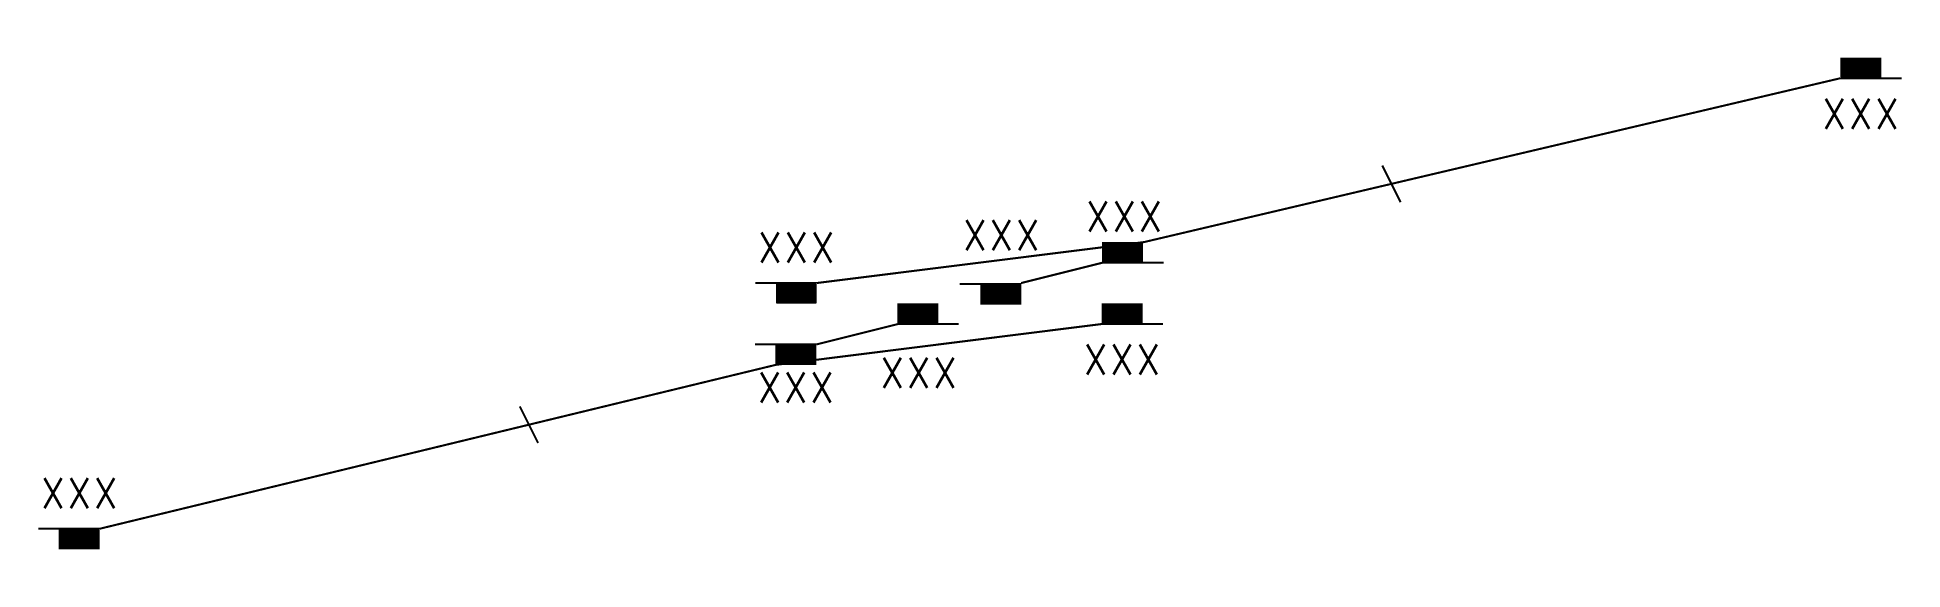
# Model space of a CAD drawing. Extents: x -45 to 46, y -13 to 13.
import ezdxf
from ezdxf.enums import TextEntityAlignment as Align

# ---------------------------------------------------------------- set-up
doc = ezdxf.new("R2010")
doc.units = 0
doc.header["$MEASUREMENT"] = 0
doc.layers.get('0').update_dxf_attribs({"linetype": 'CONTINUOUS'})
doc.layers.add('Replaced', color=3, linetype='CONTINUOUS')
doc.styles.get("Standard").update_dxf_attribs({"font": 'txt.shx', "width": 0.8, "bigfont": 'hztxt.shx'})

# ---------------------------------------------------------------- blocks, each defined once
blk = doc.blocks.new('JYJ_PT_0')
at = {"const_width": 0.1}
blk.add_lwpolyline([(0, 1), (0, -1), (0, -1)], dxfattribs=at)
blk = doc.blocks.new('DC_000')
at = {"color": 7}
for points, const_width in [([(0, 0), (0, 1)], 2), ([(-1, 1), (2, 1)], 0.1)]:
    blk.add_lwpolyline(points, dxfattribs=dict(at, const_width=const_width))
blk.add_lwpolyline([(-0.95, 1), (0.95, 1), (0.95, 0.05), (-0.95, 0.05)], close=True, dxfattribs=at)
at = {"width": 0.8}
blk.add_attdef('BIANHAO', text='', height=2.2, dxfattribs=at).set_placement((0, 2), align=Align.CENTER)

msp = doc.modelspace()

# ---------------------------------------------------------------- linework, layer by layer
at = {"const_width": 0.1}
for points in [[(-6.981, 1), (9, 3), (43, 11)], [(3, 1), (7, 2)], [(-42, -11), (-9, -3), (6.976, -0.997)], [(-7, -2), (-3, -1)]]:
    msp.add_lwpolyline(points, dxfattribs=at)

# ---------------------------------------------------------------- block references
at = {"layer": 'Replaced'}
ref = msp.add_blockref('DC_000', (44, 12), dxfattribs=dict(at, xscale=-1, rotation=180))
ref.add_attrib('BIANHAO', 'xxx', dxfattribs={"height": 2.2, "width": 0.8}).set_placement((44, 8.533), align=Align.CENTER)
for p, rotation in [((21.079, 5.842), 26.56505117707807), ((-21.041, -5.919), 26.56505117707799)]:
    msp.add_blockref('JYJ_PT_0', p, dxfattribs=dict(at, rotation=rotation))
ref = msp.add_blockref('DC_000', (7.95, 3), dxfattribs=dict(at, xscale=-1, rotation=180))
ref.add_attrib('BIANHAO', 'xxx', dxfattribs={"height": 2.2, "width": 0.8}).set_placement((8.031, 3.521), align=Align.CENTER)
ref = msp.add_blockref('DC_000', (2, -0.05), dxfattribs=dict(at, xscale=-1))
ref.add_attrib('BIANHAO', 'xxx', dxfattribs={"height": 2.2, "width": 0.8}).set_placement((2.029, 2.605), align=Align.CENTER)
ref = msp.add_blockref('DC_000', (-7.981, 0), dxfattribs=dict(at, xscale=-1))
ref.add_attrib('BIANHAO', 'xxx', dxfattribs={"height": 2.2, "width": 0.8}).set_placement((-7.981, 2), align=Align.CENTER)
ref = msp.add_blockref('DC_000', (-2.05, 0), dxfattribs=dict(at, xscale=-1, rotation=180))
ref.add_attrib('BIANHAO', 'xxx', dxfattribs={"height": 2.2, "width": 0.8}).set_placement((-2.007, -4.125), align=Align.CENTER)
ref = msp.add_blockref('DC_000', (7.926, 0.003), dxfattribs=dict(at, xscale=-1, rotation=180))
ref.add_attrib('BIANHAO', 'xxx', dxfattribs={"height": 2.2, "width": 0.8}).set_placement((7.926, -3.463), align=Align.CENTER)
ref = msp.add_blockref('DC_000', (-8, -3), dxfattribs=dict(at, xscale=-1))
ref.add_attrib('BIANHAO', 'xxx', dxfattribs={"height": 2.2, "width": 0.8}).set_placement((-8.009, -4.833), align=Align.CENTER)
ref = msp.add_blockref('DC_000', (-43, -12), dxfattribs=dict(at, xscale=-1))
ref.add_attrib('BIANHAO', 'xxx', dxfattribs={"height": 2.2, "width": 0.8}).set_placement((-43, -10), align=Align.CENTER)

doc.saveas('drawing.dxf')
